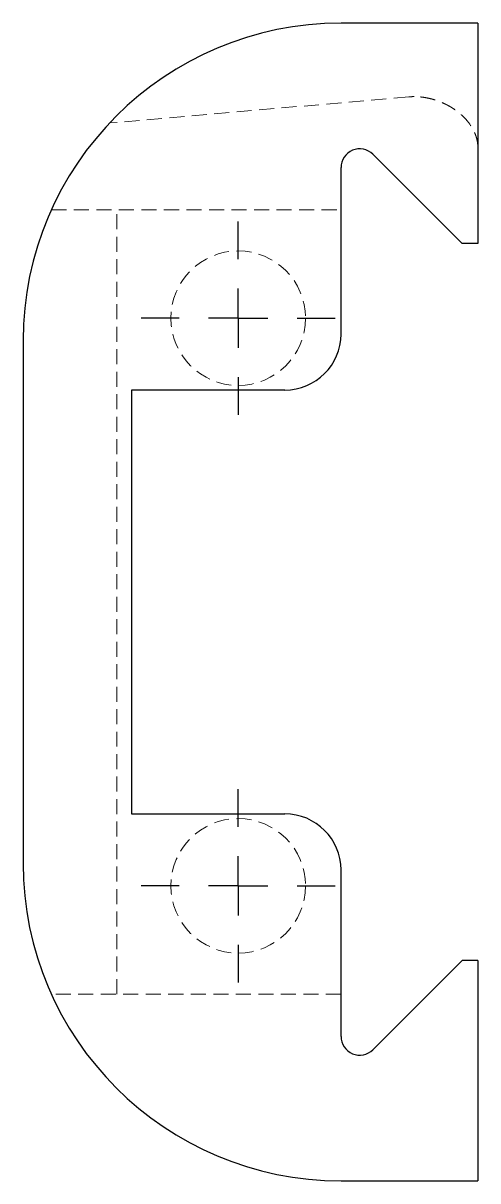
# Model space of a CAD drawing. Header units: millimetres. Extents: x 71 to 242, y 7 to 177.
# Drawn here: x 203.6 to 242, y 7 to 105 of the extents above.
import ezdxf

# ---------------------------------------------------------------- set-up
doc = ezdxf.new("R2010")
doc.units = ezdxf.units.MM
doc.linetypes.add('HIDDEN', pattern=[1.905, 1.27, -0.635])
doc.layers.add('10', color=7, linetype='Continuous')

# ---------------------------------------------------------------- blocks, each defined once
blk = doc.blocks.new('SW_CENTERMARKSYMBOL_0')
at = {"layer": '10', "color": 0}
for p, q in [((0, 5), (0, 8.193)), ((0, 0), (0, 2.5)), ((-5, 0), (-8.193, 0)), ((0, 0), (-2.5, 0)), ((0, 0), (0, -2.5)), ((0, 0), (2.5, 0)), ((5, 0), (8.193, 0)), ((0, -5), (0, -8.193))]:
    blk.add_line(p, q, dxfattribs=at)
blk = doc.blocks.new('SW_CENTERMARKSYMBOL_1')
at = {"layer": '10', "color": 0}
for p, q in [((0, 5), (0, 8.193)), ((0, 0), (0, 2.5)), ((-5, 0), (-8.193, 0)), ((0, 0), (-2.5, 0)), ((0, 0), (0, -2.5)), ((0, 0), (2.5, 0)), ((5, 0), (8.193, 0)), ((0, -5), (0, -8.193))]:
    blk.add_line(p, q, dxfattribs=at)

msp = doc.modelspace()

# ---------------------------------------------------------------- linework, layer by layer
at = {"color": 7, "linetype": 'Continuous', "lineweight": 25}
for p, q in [((242.042, 105.038), (230.471, 105.038)), ((242.042, 105.038), (242.042, 86.379)), ((240.722, 86.379), (233.17, 93.93)), ((230.471, 78.71), (230.471, 92.812)), ((242.042, 86.379), (240.722, 86.379)), ((203.589, 78.156), (203.589, 33.881)), ((225.727, 73.966), (212.761, 73.966)), ((212.761, 73.966), (212.761, 38.072)), ((212.761, 38.072), (225.727, 38.072)), ((230.471, 19.225), (230.471, 33.328)), ((240.722, 25.659), (233.17, 18.107)), ((242.042, 25.659), (240.722, 25.659)), ((242.042, 25.659), (242.042, 7)), ((230.471, 7), (242.042, 7))]:
    msp.add_line(p, q, dxfattribs=at)
at = {"color": 7, "linetype": 'HIDDEN', "lineweight": 18}
for p, q in [((236.198, 98.796), (210.899, 96.583)), ((205.974, 89.225), (230.471, 89.225)), ((211.513, 22.813), (211.513, 89.225)), ((230.471, 22.813), (205.974, 22.813))]:
    msp.add_line(p, q, dxfattribs=at)
for centre in [(221.774, 80.054), (221.774, 31.984)]:
    msp.add_circle(centre, 5.693, dxfattribs=at)
at = {"color": 7, "linetype": 'Continuous', "lineweight": 25}
for centre, radius, start, end in [((230.471, 78.156), 26.881, 90, 180), ((232.052, 92.812), 1.581, 45, 180), ((225.727, 78.71), 4.744, 270, 0), ((225.727, 33.328), 4.744, 0, 90), ((230.471, 33.881), 26.881, 180, 270), ((232.052, 19.225), 1.581, 180, 315)]:
    msp.add_arc(centre, radius, start, end, dxfattribs=at)
at = {"color": 7, "linetype": 'HIDDEN', "lineweight": 18}
msp.add_open_spline([(236.666, 98.815), (236.51, 98.816), (236.354, 98.81), (236.198, 98.796)], degree=3, dxfattribs=at)
msp.add_open_spline([(242.042, 94.556), (242.042, 94.584), (242.041, 94.641), (242.035, 94.756), (242.015, 94.958), (241.959, 95.241), (241.847, 95.591), (241.632, 96.079), (241.29, 96.612), (240.892, 97.052), (240.616, 97.309), (240.399, 97.493), (240.147, 97.682), (239.894, 97.851), (239.643, 98.002), (239.396, 98.135), (239.155, 98.252), (238.875, 98.374), (238.549, 98.496), (238.171, 98.612), (237.792, 98.702), (237.414, 98.766), (237.038, 98.806), (236.789, 98.812), (236.666, 98.815)], degree=3, knots=[0, 0, 0, 0, 0.015608, 0.031317, 0.062738, 0.125578, 0.184616, 0.251209, 0.38977, 0.472803, 0.502319, 0.544965, 0.585194, 0.623079, 0.658681, 0.692051, 0.723233, 0.752269, 0.796846, 0.839906, 0.881595, 0.922066, 0.961476, 1, 1, 1, 1], dxfattribs=at)

# ---------------------------------------------------------------- block references
at = {"layer": '10'}
for name, p in [('SW_CENTERMARKSYMBOL_0', (221.774, 80.054)), ('SW_CENTERMARKSYMBOL_1', (221.774, 31.984))]:
    msp.add_blockref(name, p, dxfattribs=at)

doc.saveas('drawing.dxf')
